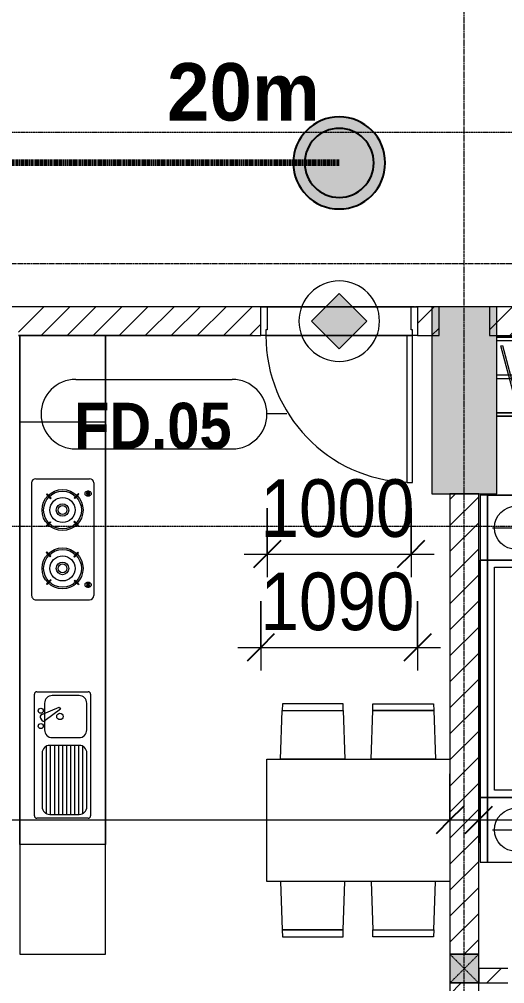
# Model space of a CAD drawing. Header units: millimetres. Extents: x 962 to 241049, y -15958 to 84407.
# Drawn here: x 112837 to 116212, y 28832 to 35536 of the extents above; entities that cross this region are included whole.
import ezdxf

# ---------------------------------------------------------------- set-up
doc = ezdxf.new("R2010")
doc.units = ezdxf.units.MM
for name, pattern in [('1 NÉT CALL OUT', [6, 3, -3]), ('Dash', [6, 3, -3]), ('Dash Dot 3_16_', [7.9375, 4.7625, -1.5875, 0, -1.5875]), ('Grid Line', [22.225, 12.7, -3.175, 3.175, -3.175])]:
    doc.linetypes.add(name, pattern=pattern)
for name, color, linetype, lineweight in [('0-1', 7, 'Continuous', 5), ('A-ANNO-DIMS', 211, 'Continuous', 9), ('A-ANNO-DIMS-160', 211, 'Continuous', 9), ('A-ANNO-NOTE', 131, 'Continuous', 9), ('A-ANNO-NOTE-1', 131, 'Continuous', 25), ('A-DETL-3', 90, '1 NÉT CALL OUT', 100), ('A-DETL-GENF-2', 1, 'Continuous', 9), ('A-DOOR-3', 1, 'Continuous', 9), ('A-DOOR-FRAM-1', 1, 'Continuous', 9), ('A-DOOR-IDEN', 31, 'Continuous', 9), ('A-FLOR-2', 9, 'Continuous', 9), ('A-WALL', 113, 'Continuous', 9), ('A-WALL-1', 253, 'Continuous', 18), ('A-WALL-3', 113, 'Continuous', 18), ('A-WALL-PATT-1', 10, 'Continuous', 9), ('A-WALL-PATT-2', 111, 'Continuous', 9), ('G-ANNO-SYMB-1', 111, 'Dash Dot 3_16_', 18), ('G-ANNO-TEXT-2', 142, 'Continuous', 9), ('I-FURN', 30, 'Continuous', 9), ('I-FURN-1', 254, 'Continuous', 9), ('S-COLS', 52, 'Continuous', 9), ('S-COLS-1', 52, 'Continuous', 5), ('S-COLS-2', 7, 'Continuous', 18), ('S-COLS-6', 52, 'Continuous', 18), ('S-COLS-7', 52, 'Dash', 9), ('S-COLS-HDLN', 52, 'Dash', 9), ('S-GRID-1', 1, 'Grid Line', 9)]:
    doc.layers.add(name, color=color, linetype=linetype, lineweight=lineweight)
doc.styles.add('Arial_12', font='arial_0.ttf', dxfattribs={"width": 0.95, "height": 400})
doc.styles.add('Arial_B_5', font='arialbd_0.ttf', dxfattribs={"width": 0.9, "height": 320})
doc.styles.add('UTM Avo', font='UTM Avo.ttf', dxfattribs={"width": 0.9, "height": 400})
doc.dimstyles.new('1_Dim_chi_tiet_2_5', dxfattribs={"dimscale": 304.8, "dimtxt": 399.720379, "dimasz": 0.629921, "dimexe": 0.524934, "dimexo": 0.0625, "dimgap": 0.052493, "dimtad": 1, "dimdec": 0, "dimrnd": 5, "dimzin": 0, "dimdsep": 46, "dimtxsty": 'UTM Avo', "dimblk1": 'OBLIQUE', "dimblk2": 'OBLIQUE', "dimsah": 1, "dimcen": 0.09, "dimdle": 0.524934, "dimazin": 0, "dimtfac": 1, "dimtdec": 4, "dimtix": 1, "dimtmove": 0, "dimatfit": 3, "dimfxl": 1.049869, "dimfxlon": 1, "dimtvp": 1, "dimtolj": 1, "dimtzin": 0, "dimarcsym": 2})
pattern_1 = [(45, (63179.03, 0), (-90.50967, 90.50967), [])]

# ---------------------------------------------------------------- blocks, each defined once
blk = doc.blocks.new('NCV_TKTC_KET CAU_rvt-1-TKCS_MB TẦNG 1')
at = {"layer": 'S-COLS-1'}
blk.add_hatch(color=256, dxfattribs=at).paths.add_polyline_path([(52977.6, 32236.9), (52977.6, 33536.9), (52527.6, 33536.9), (52527.6, 32236.9)])
at = {"layer": 'S-COLS-2'}
for p, q in [((52977.6, 33536.9), (52527.6, 33536.9)), ((52527.6, 33536.9), (52527.6, 32236.9)), ((52977.6, 32236.9), (52977.6, 33536.9)), ((52527.6, 32236.9), (52977.6, 32236.9))]:
    blk.add_line(p, q, dxfattribs=at)
blk = doc.blocks.new('GIUONG NGU-2TAB-1600x2000 - GIUONG NGU-2TAB-1600x2000-842839-TKCS_MB TẦNG 1')
at = {"layer": 'I-FURN-1'}
for p, q in [((458.5, 0), (8.5, 0)), ((8.5, 0), (8.5, -50)), ((458.5, -50), (458.5, 0)), ((2108.2, 0), (458.5, 0)), ((458.5, 0), (458.5, -50)), ((458.5, 0), (2108.2, 0)), ((2108.2, -50), (2108.2, 0)), ((458.5, -50), (8.5, -50)), ((8.5, -50), (8.5, -450.3)), ((8.5, -50), (458.5, -50)), ((458.5, -50), (8.5, -50)), ((8.5, -50), (8.5, -450.3)), ((458.5, -450.3), (458.5, -50)), ((2108.2, -50), (458.5, -50)), ((458.5, -50), (458.5, -1938.9)), ((458.5, -50), (2108.2, -50)), ((458.5, -1938.9), (458.5, -50)), ((458.5, -450.3), (458.5, -50)), ((458.5, -50), (2108.2, -50)), ((2558.2, 0), (2108.2, 0)), ((2108.2, 0), (2108.2, -50)), ((2558.2, -50), (2108.2, -50)), ((2108.2, -50), (2108.2, -450.3)), ((2108.2, -1938.9), (2108.2, -50)), ((2108.2, -50), (2558.2, -50)), ((2108.2, -50), (2558.2, -50)), ((2108.2, -450.3), (2108.2, -50)), ((2108.2, -50), (2108.2, -1938.9)), ((2558.2, -50), (2558.2, 0)), ((2558.2, -450.3), (2558.2, -50)), ((2558.2, -50), (2558.2, -450.3)), ((233.5, -86.8), (233.5, -413.5)), ((508.5, -100), (2058.2, -100)), ((508.5, -1938.9), (508.5, -100)), ((2058.2, -100), (2058.2, -1938.9)), ((2333.2, -86.8), (2333.2, -413.5)), ((120.2, -250.2), (346.8, -250.2)), ((2446.5, -250.2), (2219.8, -250.2)), ((8.5, -450.3), (458.5, -450.3)), ((8.5, -450.3), (458.5, -450.3)), ((2108.2, -450.3), (2558.2, -450.3)), ((2558.2, -450.3), (2108.2, -450.3)), ((1997.1, -2000), (569.6, -2000)), ((569.6, -2050), (1997.1, -2050)), ((1997.1, -2050), (569.6, -2050))]:
    blk.add_line(p, q, dxfattribs=at)
for centre in [(233.5, -250.2), (2333.2, -250.2)]:
    blk.add_circle(centre, 150.7, dxfattribs=at)
for centre, radius, start, end in [((569.6, -1938.9), 111.1, 180, 270), ((569.6, -1938.9), 111.1, 180, 270), ((569.6, -1938.9), 61.1, 180, 270), ((1997.1, -1938.9), 111.1, 270, 360), ((1997.1, -1938.9), 61.1, 270, 0), ((1997.1, -1938.9), 111.1, 270, 0)]:
    blk.add_arc(centre, radius, start, end, dxfattribs=at)
blk = doc.blocks.new('TU QUAN AO-SUITE ROOM_3 - TU QUAN AO-SUITE ROOM_3-842841-TKCS_MB TẦNG 1')
at = {"layer": 'I-FURN-1'}
for p, q in [((-550, -40), (-550, -1500)), ((-550, -1500), (-550, -40)), ((-550, -40), (-550, -576)), ((-526, -1476), (-526, -40)), ((-526, -40), (-526, -600)), ((-287, -40), (-287, -576)), ((-263, -40), (-263, -576)), ((-24, -40), (-24, -1476)), ((0, -1500), (0, -40)), ((0, -40), (0, -1500)), ((-478.3, -181.1), (-61.3, -69.4)), ((-58.2, -80.9), (-475.2, -192.7)), ((-61.3, -69.4), (-58.2, -80.9)), ((-475.2, -192.7), (-478.3, -181.1)), ((-480.1, -229.7), (-50.1, -229.7)), ((-480.1, -241.7), (-480.1, -229.7)), ((-50.1, -241.7), (-480.1, -241.7)), ((-50.1, -229.7), (-50.1, -241.7)), ((-480.1, -299.2), (-50.1, -299.2)), ((-480.1, -311.2), (-480.1, -299.2)), ((-50.1, -311.2), (-480.1, -311.2)), ((-50.1, -299.2), (-50.1, -311.2)), ((-480.1, -356.4), (-50.1, -356.4)), ((-480.1, -368.4), (-480.1, -356.4)), ((-50.1, -368.4), (-480.1, -368.4)), ((-50.1, -356.4), (-50.1, -368.4)), ((-475.2, -411.5), (-478.3, -423.1)), ((-478.3, -423.1), (-61.3, -534.9)), ((-58.2, -523.3), (-475.2, -411.5)), ((-475.2, -500.3), (-478.3, -511.9)), ((-478.3, -511.9), (-61.3, -623.6)), ((-58.2, -612.1), (-475.2, -500.3)), ((-61.3, -534.9), (-58.2, -523.3)), ((-526, -1476), (-526, -600)), ((-475.2, -591.5), (-478.3, -603.1)), ((-478.3, -603.1), (-61.3, -714.9)), ((-58.2, -703.3), (-475.2, -591.5)), ((-287, -576), (-287, -1476)), ((-263, -576), (-263, -1476)), ((-61.3, -623.6), (-58.2, -612.1)), ((-61.3, -714.9), (-58.2, -703.3)), ((-478.3, -853.9), (-61.3, -742.1)), ((-58.2, -753.7), (-475.2, -865.5)), ((-61.3, -742.1), (-58.2, -753.7)), ((-475.2, -865.5), (-478.3, -853.9)), ((-480.1, -908.6), (-480.1, -920.6)), ((-480.1, -908.6), (-480.1, -920.6)), ((-50.1, -908.6), (-480.1, -908.6)), ((-480.1, -920.6), (-50.1, -920.6)), ((-50.1, -920.6), (-50.1, -908.6)), ((-480.1, -965.8), (-480.1, -977.8)), ((-480.1, -965.8), (-480.1, -977.8)), ((-50.1, -965.8), (-480.1, -965.8)), ((-480.1, -977.8), (-50.1, -977.8)), ((-50.1, -977.8), (-50.1, -965.8)), ((-480.1, -1035.3), (-480.1, -1047.3)), ((-480.1, -1035.3), (-480.1, -1047.3)), ((-50.1, -1035.3), (-480.1, -1035.3)), ((-480.1, -1047.3), (-50.1, -1047.3)), ((-50.1, -1047.3), (-50.1, -1035.3)), ((-475.2, -1075.3), (-478.3, -1086.9)), ((-478.3, -1086.9), (-61.3, -1198.6)), ((-58.2, -1187.1), (-475.2, -1075.3)), ((-475.2, -1166.5), (-478.3, -1178.1)), ((-478.3, -1178.1), (-61.3, -1289.9)), ((-58.2, -1278.3), (-475.2, -1166.5)), ((-61.3, -1198.6), (-58.2, -1187.1)), ((-480.1, -1320.5), (-480.1, -1332.5)), ((-480.1, -1320.5), (-480.1, -1332.5)), ((-50.1, -1320.5), (-480.1, -1320.5)), ((-480.1, -1332.5), (-50.1, -1332.5)), ((-61.3, -1289.9), (-58.2, -1278.3)), ((-50.1, -1332.5), (-50.1, -1320.5)), ((-480.1, -1386.9), (-480.1, -1398.9)), ((-480.1, -1386.9), (-480.1, -1398.9)), ((-50.1, -1386.9), (-480.1, -1386.9)), ((-480.1, -1398.9), (-50.1, -1398.9)), ((-50.1, -1398.9), (-50.1, -1386.9)), ((-550, -1500), (0, -1500)), ((0, -1500), (-550, -1500)), ((-24, -1476), (-526, -1476))]:
    blk.add_line(p, q, dxfattribs=at)
blk = doc.blocks.new('HE BEP A - HE BEP A-V8-TKCS_MB TẦNG 1')
at = {"layer": 'I-FURN'}
for p, q in [((765.9, 605.3), (3.5, 605.3)), ((3.5, 605.3), (3.5, 11)), ((765.9, 11), (765.9, 605.3)), ((765.9, 605.3), (4303.5, 605.3)), ((765.9, 11), (765.9, 605.3)), ((3703.5, 605.3), (3703.5, 11)), ((948.4, 131.7), (948.4, 487.8)), ((965.9, 505.3), (1810.5, 505.3)), ((1828, 487.8), (1828, 131.7)), ((2467.5, 494.2), (2467.5, 122.2)), ((3279.1, 524.2), (2497.5, 524.2)), ((3309.1, 494.2), (3309.1, 122.2)), ((979.9, 419.9), (1450.3, 419.9)), ((1401.8, 451.1), (1028.4, 451.1)), ((1747.9, 434.2), (1562.5, 434.2)), ((1706.2, 324.4), (1627.3, 429.4)), ((1644.6, 463.3), (1632.2, 456.1)), ((1670.1, 454.1), (1721.6, 333.3)), ((2578, 421.2), (2573.6, 416.8)), ((2573.6, 416.8), (2602.8, 387.7)), ((2607.1, 392.1), (2578, 421.2)), ((2795.6, 424), (2766.5, 394.9)), ((2770.8, 390.5), (2800, 419.6)), ((2800, 419.6), (2795.6, 424)), ((2976.7, 419.6), (2981.1, 424)), ((3005.8, 390.5), (2976.7, 419.6)), ((2981.1, 424), (3010.2, 394.9)), ((3169.5, 392.1), (3198.6, 421.2)), ((3203, 416.8), (3173.9, 387.7)), ((3198.6, 421.2), (3203, 416.8)), ((975, 397.7), (975, 193.3)), ((975, 391.9), (1455.1, 391.9)), ((975, 363.9), (1455.1, 363.9)), ((975, 335.9), (1455.1, 335.9)), ((1455.1, 193.3), (1455.1, 397.7)), ((1509.1, 380.9), (1509.1, 194.2)), ((1801.3, 194.2), (1801.3, 380.9)), ((2602.8, 387.7), (2607.1, 392.1)), ((2766.5, 394.9), (2770.8, 390.5)), ((3010.2, 394.9), (3005.8, 390.5)), ((3173.9, 387.7), (3169.5, 392.1)), ((975, 307.9), (1455.1, 307.9)), ((975, 279.9), (1455.1, 279.9)), ((1721.6, 333.3), (1706.2, 324.4)), ((975, 251.9), (1455.1, 251.9)), ((975, 223.9), (1455.1, 223.9)), ((2570.9, 199.3), (2600, 228.4)), ((2604.4, 224), (2575.3, 194.9)), ((2600, 228.4), (2604.4, 224)), ((2763.7, 226.8), (2768.1, 231.2)), ((2792.8, 197.7), (2763.7, 226.8)), ((2768.1, 231.2), (2797.2, 202)), ((2797.2, 202), (2792.8, 197.7)), ((3008.5, 231.2), (2979.4, 202)), ((2979.4, 202), (2983.8, 197.7)), ((2983.8, 197.7), (3012.9, 226.8)), ((3012.9, 226.8), (3008.5, 231.2)), ((3176.6, 228.4), (3172.2, 224)), ((3172.2, 224), (3201.4, 194.9)), ((3205.8, 199.3), (3176.6, 228.4)), ((975, 195.9), (1455.1, 195.9)), ((981.5, 167.9), (1448.7, 167.9)), ((1028.4, 139.9), (1401.8, 139.9)), ((1562.5, 140.8), (1747.9, 140.8)), ((2575.3, 194.9), (2570.9, 199.3)), ((3201.4, 194.9), (3205.8, 199.3)), ((1810.5, 114.2), (965.9, 114.2)), ((3279.1, 92.2), (2497.5, 92.2)), ((2555.1, 133.3), (2555.1, 129.3)), ((2587.6, 133.3), (2555.1, 133.3)), ((2555.1, 129.3), (2587.6, 129.3)), ((2587.6, 129.3), (2587.6, 133.3)), ((3189, 129.3), (3189, 133.3)), ((3189, 133.3), (3221.5, 133.3)), ((3221.5, 129.3), (3189, 129.3)), ((3221.5, 133.3), (3221.5, 129.3)), ((3.5, 11), (765.9, 11)), ((4303.5, 11), (765.9, 11))]:
    blk.add_line(p, q, dxfattribs=at)
for centre, radius in [((1589.4, 460.9), 17.8), ((1696.1, 460.9), 17.8), ((2685.4, 309.4), 142.6), ((2685.4, 309.4), 131.3), ((3091.2, 309.4), 142.6), ((3091.2, 309.4), 131.3), ((1656.3, 327.5), 22.2), ((2685.4, 309.4), 87.2), ((2685.4, 309.4), 43.6), ((2685.4, 309.4), 30.9), ((3091.2, 309.4), 87.2), ((3091.2, 309.4), 43.6), ((3091.2, 309.4), 30.9)]:
    blk.add_circle(centre, radius, dxfattribs=at)
for centre, radius, start, end in [((965.9, 487.8), 17.5, 90, 180), ((1810.5, 487.8), 17.5, 0, 90), ((2497.5, 494.2), 30, 90, 180), ((3279.1, 494.2), 30, 360, 90), ((1028.4, 397.7), 53.3, 90, 180), ((1401.8, 397.7), 53.3, 360, 90), ((1562.5, 380.9), 53.3, 90, 180), ((1641, 440.7), 17.8, 119.9521, 219.46175), ((1653.4, 447.9), 17.8, 20.53791, 119.9521), ((1747.9, 380.9), 53.3, 360, 90), ((1028.4, 193.3), 53.3, 180, 270), ((1401.8, 193.3), 53.3, 270, 360), ((1562.5, 194.2), 53.3, 180, 270), ((1747.9, 194.2), 53.3, 270, 360), ((2588.6, 131.7), 33.5, 163.94189, 180), ((2580.1, 134.1), 24.7, 145.20397, 163.94189), ((2571.3, 131.3), 11.6, 9.9102, 170.0898), ((2574.8, 137.9), 18.1, 120.79762, 145.20397), ((2571.4, 143.6), 11.5, 90, 120.79762), ((2571.4, 143.6), 11.5, 59.20238, 90), ((2568, 137.9), 18.1, 34.79603, 59.20238), ((2562.6, 134.1), 24.7, 16.05811, 34.79603), ((2554.1, 131.7), 33.5, 0, 16.05811), ((3222.5, 131.7), 33.5, 163.94189, 180), ((3214, 134.1), 24.7, 145.20397, 163.94189), ((3208.7, 137.9), 18.1, 120.79762, 145.20397), ((3205.3, 131.3), 11.6, 9.9102, 170.0898), ((3205.3, 143.6), 11.5, 90, 120.79762), ((3205.3, 143.6), 11.5, 59.20238, 90), ((3201.9, 137.9), 18.1, 34.79603, 59.20238), ((3196.5, 134.1), 24.7, 16.05811, 34.79603), ((3188, 131.7), 33.5, 0, 16.05811), ((965.9, 131.7), 17.5, 180, 270), ((1810.5, 131.7), 17.5, 270, 360), ((2497.5, 122.2), 30, 180, 270), ((2588.6, 131.7), 33.5, 180, 196.05811), ((2580.1, 129.2), 24.7, 196.05811, 214.79603), ((2571.3, 131.3), 11.6, 189.71775, 350.28225), ((2574.8, 125.5), 18.1, 214.79603, 239.20238), ((2571.4, 119.8), 11.5, 239.20238, 270), ((2571.4, 119.8), 11.5, 270, 300.79762), ((2568, 125.5), 18.1, 300.79762, 325.20397), ((2562.6, 129.2), 24.7, 325.20397, 343.94189), ((2554.1, 131.7), 33.5, 343.94189, 0), ((3222.5, 131.7), 33.5, 180, 196.05811), ((3214, 129.2), 24.7, 196.05811, 214.79603), ((3208.7, 125.5), 18.1, 214.79603, 239.20238), ((3205.3, 131.3), 11.6, 189.71775, 350.28225), ((3205.3, 119.8), 11.5, 239.20238, 270), ((3205.3, 119.8), 11.5, 270, 300.79762), ((3201.9, 125.5), 18.1, 300.79762, 325.20397), ((3196.5, 129.2), 24.7, 325.20397, 343.94189), ((3188, 131.7), 33.5, 343.94189, 0), ((3279.1, 122.2), 30, 270, 360)]:
    blk.add_arc(centre, radius, start, end, dxfattribs=at)
at = {"layer": 'I-FURN-1'}
for p, q in [((4303.5, 605.3), (3.5, 605.3)), ((3.5, 605.3), (3.5, 11)), ((3.5, 11), (4303.5, 11))]:
    blk.add_line(p, q, dxfattribs=at)
blk = doc.blocks.new('RES_BAN AN 1 - RES_BAN AN 1-V9-TKCS_MB TẦNG 1')
at = {"layer": 'I-FURN-1'}
for p, q in [((-425, 1275), (425, 1275)), ((-425, 1.8), (-425, 1275)), ((425, 1275), (425, 1.8)), ((-761.9, 1168.8), (-809.6, 1167.2)), ((-809.6, 1167.2), (-809.6, 745.3)), ((-425, 1180), (-761.9, 1168.8)), ((-761.9, 1168.8), (-761.9, 743.8)), ((-761.9, 743.8), (-761.9, 1168.8)), ((-425, 732.5), (-425, 1180)), ((425, 1180), (761.9, 1168.8)), ((425, 732.5), (425, 1180)), ((761.9, 1168.8), (761.9, 743.8)), ((761.9, 1168.8), (761.9, 743.8)), ((809.6, 1167.2), (761.9, 1168.8)), ((809.6, 745.3), (809.6, 1167.2)), ((-809.6, 745.3), (-761.9, 743.8)), ((-761.9, 743.8), (-425, 732.5)), ((761.9, 743.8), (425, 732.5)), ((761.9, 743.8), (809.6, 745.3)), ((-809.6, 536.9), (-761.9, 538.5)), ((-809.6, 115.1), (-809.6, 536.9)), ((-425, 549.7), (-761.9, 538.5)), ((-761.9, 538.5), (-761.9, 113.5)), ((-761.9, 538.5), (-761.9, 113.5)), ((-425, 102.3), (-425, 549.7)), ((425, 549.7), (761.9, 538.5)), ((425, 102.3), (425, 549.7)), ((761.9, 538.5), (761.9, 113.5)), ((761.9, 538.5), (809.6, 536.9)), ((761.9, 113.5), (761.9, 538.5)), ((809.6, 536.9), (809.6, 115.1)), ((-761.9, 113.5), (-809.6, 115.1)), ((-761.9, 113.5), (-425, 102.3)), ((761.9, 113.5), (425, 102.3)), ((809.6, 115.1), (761.9, 113.5))]:
    blk.add_line(p, q, dxfattribs=at)
blk = doc.blocks.new('NCV_TKTC_TANG 1_rvt-1-TKCS_MB TẦNG 1')
at = {"layer": 'A-WALL-PATT-1'}
h = blk.add_hatch(dxfattribs=at)
h.set_pattern_fill('FP_1', color=256, style=0, pattern_type=2)
h.set_pattern_definition([(45, (0, 0), (-90.50967, 90.50967), [])])
h.paths.add_polyline_path([(57652.6, 28836.9), (57652.6, 28936.9), (56854.2, 28936.9), (56854.2, 28836.9)])
h.paths.add_polyline_path([(56054.2, 28836.9), (56054.2, 28936.9), (55754.6, 28936.9), (55754.6, 28836.9)])
h.paths.add_polyline_path([(54352.6, 28836.9), (54352.6, 28936.9), (53954.6, 28936.9), (53954.6, 28836.9)])
h.paths.add_polyline_path([(54854.6, 28836.9), (54854.6, 28936.9), (54552.6, 28936.9), (54552.6, 28836.9)])
h.paths.add_polyline_path([(52891.5, 28836.9), (53054.6, 28836.9), (53054.6, 28936.9), (52852.6, 28936.9), (52852.6, 28836.9)])
at = {"layer": 'A-FLOR-2'}
for p, q in [((52382.6, 33536.9), (51382.6, 33536.9)), ((49662.6, 33336.9), (49652.9, 33336.9)), ((50256.9, 33336.9), (49662.6, 33336.9)), ((51279.4, 33336.9), (50256.9, 33336.9)), ((52392.6, 33336.9), (51372.6, 33336.9)), ((51372.6, 33336.9), (52392.6, 33336.9))]:
    blk.add_line(p, q, dxfattribs=at)
at = {"layer": 'A-WALL-1'}
for p, q in [((53054.6, 28936.9), (52852.6, 28936.9)), ((52852.6, 28936.9), (52852.6, 28836.9)), ((52852.6, 28836.9), (53054.6, 28836.9))]:
    blk.add_line(p, q, dxfattribs=at)
at = {"layer": 'I-FURN-1'}
for name, p, rotation in [('HE BEP A - HE BEP A-V8-TKCS_MB TẦNG 1', (50267.9, 29033.4), 90.00000000000026), ('TU QUAN AO-SUITE ROOM_3 - TU QUAN AO-SUITE ROOM_3-842841-TKCS_MB TẦNG 1', (52937.6, 33326.9), 89.9999999999998), ('GIUONG NGU-2TAB-1600x2000 - GIUONG NGU-2TAB-1600x2000-842839-TKCS_MB TẦNG 1', (52862.6, 29668.6), 90.00000000000065), ('RES_BAN AN 1 - RES_BAN AN 1-V9-TKCS_MB TẦNG 1', (52654.3, 29968.2), 90.00000000000026)]:
    blk.add_blockref(name, p, dxfattribs=dict(at, rotation=rotation))
blk = doc.blocks.new('FD_05 - FD_05-1000x2200mm-835433-TKCS_MB TẦNG 1')
at = {"layer": 'A-DETL-GENF-2'}
for p, q in [((510, -100), (470, -100)), ((470, -100), (470, -1120)), ((510, -1120), (510, -100)), ((470, -1120), (510, -1120))]:
    blk.add_line(p, q, dxfattribs=at)
blk.add_arc((510, -100), 1020, 180, 267.75253, dxfattribs=at)
at = {"layer": 'A-DOOR-FRAM-1'}
for p, q in [((-545, 100), (-500, 100)), ((-545, -100), (-545, 100)), ((-500, 100), (-500, -60)), ((500, 100), (545, 100)), ((500, -60), (500, 100)), ((545, 100), (545, -100)), ((-500, -60), (-510, -60)), ((-510, -60), (-510, -100)), ((510, -60), (500, -60)), ((510, -100), (510, -60)), ((-510, -100), (-545, -100)), ((545, -100), (510, -100))]:
    blk.add_line(p, q, dxfattribs=at)
blk = doc.blocks.new('G1_SOF - BO TRU - 200x200-3050151-TKCS_MB TẦNG 1')
at = {"layer": 'S-COLS-HDLN'}
for p, q in [((-100, 100), (100, -100)), ((100, 100), (-100, -100))]:
    blk.add_line(p, q, dxfattribs=at)
blk = doc.blocks.new('DIMBLOCK31-TKCS_MB TẦNG 1')
at = {"layer": 'A-ANNO-DIMS-160'}
for p, q in [((114516.6, 31490), (114516.6, 31010)), ((114516.6, 31170), (114516.6, 31490)), ((115606.6, 31490), (115606.6, 31010)), ((115606.6, 31170), (115606.6, 31490)), ((114356.6, 31170), (115766.6, 31170))]:
    blk.add_line(p, q, dxfattribs=at)
at = {"layer": 'A-ANNO-DIMS-160', "lineweight": 25}
for p, q in [((114516.6, 31170), (114612.6, 31266)), ((115606.6, 31170), (115702.6, 31266)), ((114516.6, 31170), (114420.6, 31074)), ((115606.6, 31170), (115510.6, 31074))]:
    blk.add_line(p, q, dxfattribs=at)
at = {"layer": 'A-ANNO-DIMS-160', "color": 0, "insert": (114513.8, 31689.6), "char_height": 400, "width": 1314.636, "attachment_point": 1, "line_spacing_factor": 1.110334, "style": 'UTM Avo'}
blk.add_mtext('1090', dxfattribs=at)
blk = doc.blocks.new('_Oblique')
at = {"color": 0, "linetype": 'ByBlock', "lineweight": -2}
blk.add_line((-0.5, -0.5), (0.5, 0.5), dxfattribs=at)
blk = doc.blocks.new('DIMBLOCK101-TKCS_MB TẦNG 1')
at = {"layer": 'A-ANNO-DIMS-160'}
for p, q in [((114561.6, 32138.4), (114561.6, 31658.4)), ((114561.6, 31818.4), (114561.6, 32138.4)), ((115561.6, 32138.4), (115561.6, 31658.4)), ((115561.6, 31818.4), (115561.6, 32138.4)), ((114401.6, 31818.4), (115721.6, 31818.4))]:
    blk.add_line(p, q, dxfattribs=at)
at = {"layer": 'A-ANNO-DIMS-160', "lineweight": 25}
for p, q in [((114561.6, 31818.4), (114657.6, 31914.4)), ((115561.6, 31818.4), (115657.6, 31914.4)), ((114561.6, 31818.4), (114465.6, 31722.4)), ((115561.6, 31818.4), (115465.6, 31722.4))]:
    blk.add_line(p, q, dxfattribs=at)
at = {"layer": 'A-ANNO-DIMS-160', "color": 0, "insert": (114513.8, 32338), "char_height": 400, "width": 1314.636, "attachment_point": 1, "line_spacing_factor": 1.110334, "style": 'UTM Avo'}
blk.add_mtext('1000', dxfattribs=at)
blk = doc.blocks.new('STN_Door Tag - STN_Door Tag-1788670-TKCS_MB TẦNG 1')
at = {"layer": 'A-DOOR-IDEN'}
for p, q in [((-3.37, 1.495), (3.431, 1.495)), ((-3.37, -1.524), (3.431, -1.524))]:
    blk.add_line(p, q, dxfattribs=at)
for centre, start, end in [((-3.37, -0.015), 90, 270), ((3.431, -0.015), 270, 90)]:
    blk.add_arc(centre, 1.509, start, end, dxfattribs=at)
blk = doc.blocks.new('DIMBLOCK188-TKCS_MB TẦNG 1')
at = {"layer": 'A-ANNO-DIMS-160'}
for p, q in [((107831.6, 30290.8), (107831.6, 29810.8)), ((107831.6, 29970.8), (107831.6, 30290.8)), ((115831.6, 30290.8), (115831.6, 29810.8)), ((115831.6, 29970.8), (115831.6, 30290.8)), ((107671.6, 29970.8), (115991.6, 29970.8))]:
    blk.add_line(p, q, dxfattribs=at)
at = {"layer": 'A-ANNO-DIMS-160', "lineweight": 25}
for p, q in [((107831.6, 29970.8), (107927.6, 30066.8)), ((115831.6, 29970.8), (115927.6, 30066.8)), ((107831.6, 29970.8), (107735.6, 29874.8)), ((115831.6, 29970.8), (115735.6, 29874.8))]:
    blk.add_line(p, q, dxfattribs=at)
at = {"layer": 'A-ANNO-DIMS-160', "color": 0, "insert": (111283.8, 30490.4), "char_height": 400, "width": 1314.636, "attachment_point": 1, "line_spacing_factor": 1.110334, "style": 'UTM Avo'}
blk.add_mtext('8000', dxfattribs=at)
blk = doc.blocks.new('DIMBLOCK189-TKCS_MB TẦNG 1')
at = {"layer": 'A-ANNO-DIMS-160'}
for p, q in [((116031.6, 30290.8), (116031.6, 29810.8)), ((116031.6, 29970.8), (116031.6, 30290.8)), ((124031.6, 30290.8), (124031.6, 29810.8)), ((124031.6, 29970.8), (124031.6, 30290.8)), ((115871.6, 29970.8), (124191.6, 29970.8))]:
    blk.add_line(p, q, dxfattribs=at)
at = {"layer": 'A-ANNO-DIMS-160', "lineweight": 25}
for p, q in [((116031.6, 29970.8), (116127.6, 30066.8)), ((124031.6, 29970.8), (124127.6, 30066.8)), ((116031.6, 29970.8), (115935.6, 29874.8)), ((124031.6, 29970.8), (123935.6, 29874.8))]:
    blk.add_line(p, q, dxfattribs=at)
at = {"layer": 'A-ANNO-DIMS-160', "color": 0, "insert": (119483.8, 30490.4), "char_height": 400, "width": 1314.636, "attachment_point": 1, "line_spacing_factor": 1.110334, "style": 'UTM Avo'}
blk.add_mtext('8000', dxfattribs=at)
blk = doc.blocks.new('HDNDCT_GHI CHÚ CỬA CHỐNG CHÁY EI30 - HDNDCT_GHI CHÚ CỬA CHỐNG CHÁY EI30-2461928-TKCS_MB TẦNG 1')
at = {"layer": 'A-ANNO-NOTE'}
blk.add_hatch(color=256, dxfattribs=at).paths.add_polyline_path([(-1.2, 0), (0, 1.2), (1.2, 0), (0, -1.2)])
for p, q in [((0, 1.2), (-1.2, 0)), ((1.2, 0), (0, 1.2)), ((-1.2, 0), (0, -1.2)), ((0, -1.2), (1.2, 0))]:
    blk.add_line(p, q, dxfattribs=at)
for start, end in [(360, 180), (180, 360)]:
    blk.add_arc((0, 0), 1.75, start, end, dxfattribs=at)
blk = doc.blocks.new('HDNDCT_DIEM THOAT HIEM XA NHAT - HDNDCT_DIEM THOAT HIEM XA NHAT-1614703-TKCS_MB TẦNG 1')
at = {"layer": 'A-ANNO-NOTE'}
h = blk.add_hatch(color=256, dxfattribs=at)
edge = h.paths.add_edge_path()
edge.add_arc((0, 0), 2, 0, 180)
edge.add_arc((0, 0), 2, 180, 360)
edge = h.paths.add_edge_path()
edge.add_arc((0, 0), 1.5, 180, 360)
edge.add_arc((0, 0), 1.5, 360, 540)
h = blk.add_hatch(color=256, dxfattribs=at)
edge = h.paths.add_edge_path()
edge.add_arc((0, 0), 1.5, 0, 180)
edge.add_arc((0, 0), 1.5, 180, 360)
at = {"layer": 'A-ANNO-NOTE-1'}
for radius, start, end in [(2, 360, 180), (1.5, 0, 180), (1.5, 360, 180), (2, 180, 360), (1.5, 180, 0), (1.5, 180, 360)]:
    blk.add_arc((0, 0), radius, start, end, dxfattribs=at)

msp = doc.modelspace()

# ---------------------------------------------------------------- hatches: boundary and pattern name
at = {"layer": 'A-WALL-PATT-2'}
h = msp.add_hatch(dxfattribs=at)
h.set_pattern_fill('FP_1', color=256, style=0, pattern_type=2)
h.set_pattern_definition(pattern_1)
h.paths.add_polyline_path([(115606.6, 33336.9), (115756.6, 33336.9), (115756.6, 33536.9), (115606.6, 33536.9)])
h.paths.add_polyline_path([(112831.9, 33336.9), (114516.6, 33336.9), (114516.6, 33536.9), (112831.9, 33536.9)])
h.paths.add_polyline_path([(112631.9, 33336.9), (112631.9, 33536.9), (108031.6, 33536.9), (108031.6, 33336.9), (111234.4, 33336.9)])
h = msp.add_hatch(dxfattribs=at)
h.set_pattern_fill('FP_1', color=256, style=0, pattern_type=2)
h.set_pattern_definition(pattern_1)
h.paths.add_polyline_path([(123806.6, 33336.9), (123906.6, 33336.9), (123906.6, 33536.9), (123806.6, 33536.9)])
h.paths.add_polyline_path([(119631.6, 33336.9), (119631.6, 33536.9), (116106.6, 33536.9), (116106.6, 33336.9), (119294.5, 33336.9)])
h.paths.add_polyline_path([(119831.6, 33336.9), (122716.6, 33336.9), (122716.6, 33536.9), (119831.6, 33536.9)])
h = msp.add_hatch(dxfattribs=at)
h.set_pattern_fill('FP_1', color=256, style=0, pattern_type=2)
h.set_pattern_definition(pattern_1)
h.paths.add_polyline_path([(116031.6, 25536.9), (116031.6, 28836.9), (115831.6, 28836.9), (115831.6, 25536.9)])
h.paths.add_polyline_path([(116031.6, 29036.9), (116031.6, 32237), (115831.6, 32237), (115831.6, 29036.9)])
at = {"layer": 'S-COLS-1'}
msp.add_hatch(color=256, dxfattribs=at).paths.add_polyline_path([(116031.6, 28836.9), (116031.6, 29036.9), (115831.6, 29036.9), (115831.6, 28836.9)])

# ---------------------------------------------------------------- linework, layer by layer
at = {"layer": 'A-DETL-3'}
msp.add_line((115061.6, 34537.4), (106661.6, 34537.4), dxfattribs=at)
at = {"layer": 'A-DOOR-IDEN'}
msp.add_line((114697.5, 32792.7), (114559.1, 32792.6), dxfattribs=at)
at = {"layer": 'A-WALL'}
for p, q in [((114561.6, 33536.9), (115561.6, 33536.9)), ((115571.6, 33336.9), (114551.6, 33336.9)), ((115831.6, 29036.9), (116031.6, 29036.9)), ((116031.6, 28836.9), (115831.6, 28836.9))]:
    msp.add_line(p, q, dxfattribs=at)
at = {"layer": 'A-WALL-3'}
for p, q in [((114516.6, 33536.9), (112831.9, 33536.9)), ((114516.6, 33336.9), (114516.6, 33536.9)), ((115756.6, 33536.9), (115606.6, 33536.9)), ((115606.6, 33536.9), (115606.6, 33336.9)), ((115756.6, 33336.9), (115756.6, 33536.9)), ((122716.6, 33536.9), (116106.6, 33536.9)), ((116106.6, 33536.9), (116106.6, 33336.9)), ((112831.9, 33336.9), (114516.6, 33336.9)), ((115606.6, 33336.9), (115756.6, 33336.9)), ((116106.6, 33336.9), (119631.6, 33336.9)), ((116031.6, 32237), (115831.6, 32237)), ((115831.6, 32237), (115831.6, 29036.9)), ((116031.6, 29036.9), (116031.6, 32237)), ((115831.6, 28836.9), (115831.6, 25536.9)), ((116031.6, 25536.9), (116031.6, 28836.9))]:
    msp.add_line(p, q, dxfattribs=at)
at = {"layer": 'G-ANNO-SYMB-1'}
for p, q in [((90628.5, 34751.5), (198105.9, 34751.5)), ((90628.5, 32011.5), (198105.9, 32011.5))]:
    msp.add_line(p, q, dxfattribs=at)
at = {"layer": 'S-COLS'}
for p, q in [((116031.6, 29036.9), (115831.6, 29036.9)), ((115831.6, 28836.9), (116031.6, 28836.9))]:
    msp.add_line(p, q, dxfattribs=at)
at = {"layer": 'S-COLS-6'}
for p, q in [((115831.6, 29036.9), (115831.6, 28836.9)), ((116031.6, 28836.9), (116031.6, 29036.9))]:
    msp.add_line(p, q, dxfattribs=at)
at = {"layer": 'S-GRID-1'}
for p, q in [((115931.6, 15532), (115931.6, 78459.2)), ((190336.8, 33836.9), (98297.8, 33836.9)), ((192368.8, 33536.9), (96265.8, 33536.9))]:
    msp.add_line(p, q, dxfattribs=at)

# ---------------------------------------------------------------- block references
at = {"layer": '0-1'}
for name in ['NCV_TKTC_KET CAU_rvt-1-TKCS_MB TẦNG 1', 'NCV_TKTC_TANG 1_rvt-1-TKCS_MB TẦNG 1']:
    msp.add_blockref(name, (63179, 0), dxfattribs=at)
at = {"layer": 'A-ANNO-NOTE', "xscale": 160, "yscale": 160, "zscale": 160}
for name, p in [('HDNDCT_DIEM THOAT HIEM XA NHAT - HDNDCT_DIEM THOAT HIEM XA NHAT-1614703-TKCS_MB TẦNG 1', (115061.6, 34537.4)), ('HDNDCT_GHI CHÚ CỬA CHỐNG CHÁY EI30 - HDNDCT_GHI CHÚ CỬA CHỐNG CHÁY EI30-2461928-TKCS_MB TẦNG 1', (115061.6, 33437.4))]:
    msp.add_blockref(name, p, dxfattribs=at)
at = {"layer": 'A-DOOR-3'}
msp.add_blockref('FD_05 - FD_05-1000x2200mm-835433-TKCS_MB TẦNG 1', (115061.6, 33436.9), dxfattribs=at)
at = {"layer": 'A-DOOR-IDEN', "xscale": 159.9999999999999, "yscale": 159.9999999999999, "zscale": 159.9999999999999}
msp.add_blockref('STN_Door Tag - STN_Door Tag-1788670-TKCS_MB TẦNG 1', (113768.6, 32793.3), dxfattribs=at)
at = {"layer": 'S-COLS-7'}
msp.add_blockref('G1_SOF - BO TRU - 200x200-3050151-TKCS_MB TẦNG 1', (115931.6, 28936.9), dxfattribs=at)

# ---------------------------------------------------------------- texts
at = {"layer": 'A-DOOR-IDEN', "insert": (113765.4, 32707.9), "char_height": 320, "width": 1124.64, "attachment_point": 5, "line_spacing_factor": 0.936439, "style": 'Arial_B_5'}
msp.add_mtext('\\pt7.2,14.4,21.6,28.8,36,43.2,50.4,57.6,64.8,72,79.2,86.4,93.6,100.8,108,115.2,122.4,129.6,136.8,144,151.2,158.4,165.6,172.8,180,187.2,194.4,201.6,208.8,216,223.2,230.4;FD.05', dxfattribs=at)
at = {"layer": 'G-ANNO-TEXT-2', "insert": (114395.3, 35028.4), "char_height": 400, "width": 1437.92, "attachment_point": 5, "line_spacing_factor": 0.936439, "style": 'Arial_12'}
msp.add_mtext('\\pt1824,3648,5472,7296,9120,10944,12768,14592,16416,18240,20064,21888,23712,25536,27360,29184,31008,32832,34656,36480,38304,40128,41952,43776,45600,47424,49248,51072,52896,54720,56544,58368;{\\fArial|b1|i0|c0|p34;20m}', dxfattribs=at)

# ---------------------------------------------------------------- dimensions: what is measured, and where the dimension line sits
at = {"layer": 'A-ANNO-DIMS'}
for base, p1, p2, override, picture, middle in [((115561.6, 31818.4), (114561.6, 32138.4), (115561.6, 32138.4), {"dimpost": '<>', "dimfxl": 1000}, 'DIMBLOCK101-TKCS_MB TẦNG 1', (115061.6, 32041.4)), ((115606.6, 31170), (114516.6, 31490), (115606.6, 31490), {"dimpost": '<>', "dimfxl": 1090}, 'DIMBLOCK31-TKCS_MB TẦNG 1', (115061.6, 31392.9)), ((115831.6, 29970.8), (107831.6, 30290.8), (115831.6, 30290.8), {"dimpost": '<>', "dimfxl": 8000}, 'DIMBLOCK188-TKCS_MB TẦNG 1', (111831.6, 30193.8)), ((124031.6, 29970.8), (116031.6, 30290.8), (124031.6, 30290.8), {"dimpost": '<>', "dimfxl": 8000}, 'DIMBLOCK189-TKCS_MB TẦNG 1', (120031.6, 30193.8))]:
    dim = msp.add_linear_dim(base=base, p1=p1, p2=p2, dimstyle='1_Dim_chi_tiet_2_5', override=override, dxfattribs=at)
    dim.commit()
    dim.dimension.update_dxf_attribs({"geometry": picture, "text_midpoint": middle})

doc.saveas('drawing.dxf')
